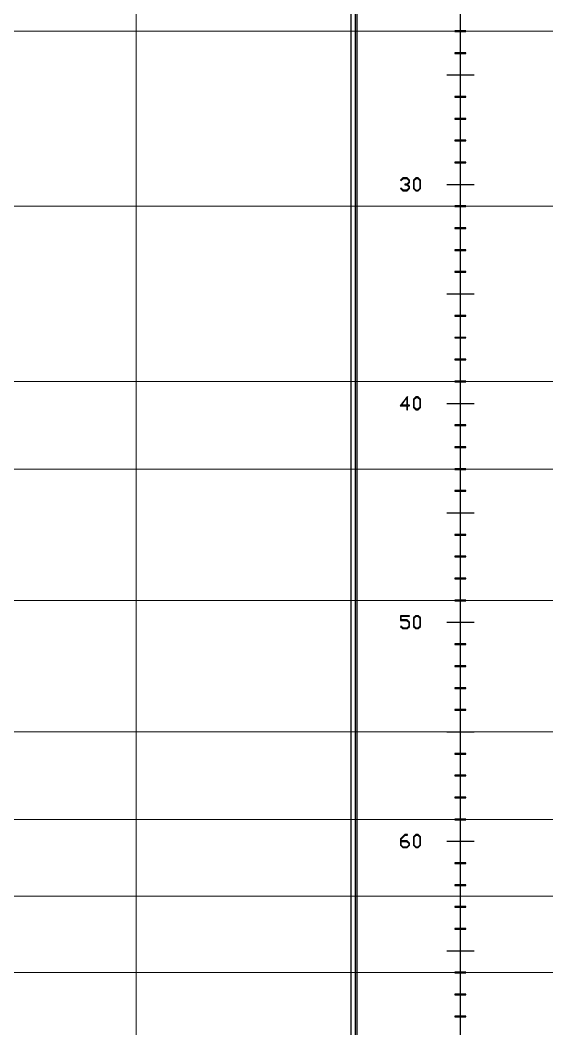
# Model space of a CAD drawing. Header units: millimetres. Extents: x 0 to 53000, y -591 to 24400.
# Drawn here: x 15697 to 15937.4, y 12197.7 to 12658.4 of the extents above; entities that cross this region are included whole.
import ezdxf

# ---------------------------------------------------------------- set-up
doc = ezdxf.new("R2010")
doc.units = ezdxf.units.MM
doc.layers.add('КК перф 40х60', color=6, linetype='Continuous', lineweight=30)
doc.layers.add('Основная', color=7, linetype='Continuous', lineweight=30)
doc.layers.add('Привязки', color=2, linetype='Continuous', lineweight=0, plot=False, transparency=0.8)

# ---------------------------------------------------------------- blocks, each defined once
blk = doc.blocks.new('*U434')
at = {"layer": 'Привязки'}
blk.add_line((350, -1300), (350, 1300), dxfattribs=at)
blk = doc.blocks.new('*U435')
at = {"layer": 'Привязки', "color": 0, "linetype": 'ByBlock', "lineweight": -2, "transparency": 16777216}
blk.add_blockref('*U434', (7050, 0), dxfattribs=at)

msp = doc.modelspace()

# ---------------------------------------------------------------- linework, layer by layer
at = {"layer": 'КК перф 40х60'}
msp.add_line((15897.98054, 12183.39713), (15897.98054, 12833.39713), dxfattribs=at)
at = {"layer": 'Основная', "linetype": 'Continuous'}
for p, q in [((15850.78055, 12139.07575), (15850.78055, 12877.71851)), ((15850.78055, 12139.07575), (15850.78055, 12877.71851)), ((15847.98053, 12871.61079), (15847.98053, 12145.18347)), ((15847.98053, 12871.61079), (15847.98053, 12145.18347)), ((15847.98053, 12871.29712), (15847.98053, 12145.49714)), ((15847.98053, 12871.29712), (15847.98053, 12145.49714)), ((15849.88055, 12873.5342), (15849.88055, 12143.26006)), ((15849.88055, 12873.5342), (15849.88055, 12143.26006)), ((15895.48053, 12653.54714), (15895.48053, 12653.24713)), ((15900.48054, 12653.54714), (15895.48053, 12653.54714)), ((15895.48053, 12653.24713), (15900.48054, 12653.24713)), ((15900.48054, 12653.24713), (15900.48054, 12653.54714)), ((15900.48054, 12643.54713), (15895.48053, 12643.54713)), ((15895.48053, 12643.54713), (15895.48053, 12643.24713)), ((15895.48053, 12643.24713), (15900.48054, 12643.24713)), ((15900.48054, 12643.24713), (15900.48054, 12643.54713)), ((15895.48053, 12623.54713), (15895.48053, 12623.24713)), ((15900.48054, 12623.54713), (15895.48053, 12623.54713)), ((15895.48053, 12623.24713), (15900.48054, 12623.24713)), ((15900.48054, 12623.24713), (15900.48054, 12623.54713)), ((15895.48053, 12613.54713), (15895.48053, 12613.24713)), ((15900.48054, 12613.54713), (15895.48053, 12613.54713)), ((15895.48053, 12613.24713), (15900.48054, 12613.24713)), ((15900.48054, 12613.24713), (15900.48054, 12613.54713)), ((15895.48053, 12603.54713), (15895.48053, 12603.24713)), ((15900.48054, 12603.54713), (15895.48053, 12603.54713)), ((15900.48054, 12603.24713), (15900.48054, 12603.54713)), ((15895.48053, 12603.24713), (15900.48054, 12603.24713)), ((15900.48054, 12593.54713), (15895.48053, 12593.54713)), ((15895.48053, 12593.54713), (15895.48053, 12593.24713)), ((15895.48053, 12593.24713), (15900.48054, 12593.24713)), ((15900.48054, 12593.24713), (15900.48054, 12593.54713)), ((15871.65854, 12586.36973), (15870.63721, 12585.33787)), ((15870.63721, 12585.33787), (15870.8314, 12585.17058)), ((15870.8314, 12585.17058), (15871.81998, 12586.09714)), ((15873.72223, 12586.36973), (15871.65854, 12586.36973)), ((15871.81998, 12586.09714), (15873.56077, 12586.09714)), ((15873.56077, 12586.09714), (15874.43118, 12585.23726)), ((15874.78332, 12585.32033), (15873.72223, 12586.36973)), ((15874.43118, 12585.23726), (15874.43118, 12584.4078)), ((15874.78332, 12584.3189), (15874.78332, 12585.32033)), ((15877.5747, 12586.36973), (15876.537, 12585.34489)), ((15876.537, 12585.34489), (15876.537, 12581.47371)), ((15876.88914, 12585.25949), (15877.73498, 12586.10884)), ((15876.88914, 12581.51465), (15876.88914, 12585.25949)), ((15878.68493, 12586.36973), (15877.5747, 12586.36973)), ((15877.73498, 12586.10884), (15878.52465, 12586.10884)), ((15878.52465, 12586.10884), (15879.39272, 12585.23609)), ((15879.74602, 12585.32033), (15878.68493, 12586.36973)), ((15879.39272, 12585.23609), (15879.39272, 12581.53805)), ((15879.74602, 12581.4971), (15879.74602, 12585.32033)), ((15870.83259, 12581.64919), (15870.63721, 12581.48189)), ((15870.63721, 12581.48189), (15871.65734, 12580.45473)), ((15871.81881, 12580.72731), (15870.83259, 12581.64919)), ((15871.65734, 12580.45473), (15873.72339, 12580.45473)), ((15873.56077, 12580.72731), (15871.81881, 12580.72731)), ((15872.59093, 12583.54793), (15872.59093, 12583.27184)), ((15873.56077, 12583.54793), (15872.59093, 12583.54793)), ((15872.59093, 12583.27184), (15873.56077, 12583.27184)), ((15874.43118, 12584.4078), (15873.56077, 12583.54793)), ((15873.56077, 12583.27184), (15874.43118, 12582.41547)), ((15874.43118, 12581.58251), (15873.56077, 12580.72731)), ((15873.72339, 12580.45473), (15874.78332, 12581.4971)), ((15873.85325, 12583.41106), (15874.78332, 12584.3189)), ((15874.78332, 12582.50087), (15873.85325, 12583.41106)), ((15874.43118, 12582.41547), (15874.43118, 12581.58251)), ((15874.78332, 12581.4971), (15874.78332, 12582.50087)), ((15876.537, 12581.47371), (15877.57236, 12580.45473)), ((15877.7338, 12580.66999), (15876.88914, 12581.51465)), ((15877.57236, 12580.45473), (15878.6861, 12580.45473)), ((15878.52583, 12580.66999), (15877.7338, 12580.66999)), ((15879.39272, 12581.53805), (15878.52583, 12580.66999)), ((15878.6861, 12580.45473), (15879.74602, 12581.4971)), ((15900.48054, 12573.54713), (15895.48053, 12573.54713)), ((15895.48053, 12573.54713), (15895.48053, 12573.24713)), ((15895.48053, 12573.24713), (15900.48054, 12573.24713)), ((15900.48054, 12573.24713), (15900.48054, 12573.54713)), ((15900.48054, 12563.54713), (15895.48053, 12563.54713)), ((15895.48053, 12563.54713), (15895.48053, 12563.24713)), ((15895.48053, 12563.24713), (15900.48054, 12563.24713)), ((15900.48054, 12563.24713), (15900.48054, 12563.54713)), ((15895.48053, 12553.54713), (15895.48053, 12553.24713)), ((15900.48054, 12553.54713), (15895.48053, 12553.54713)), ((15895.48053, 12553.24713), (15900.48054, 12553.24713)), ((15900.48054, 12553.24713), (15900.48054, 12553.54713)), ((15900.48054, 12543.54713), (15895.48053, 12543.54713)), ((15895.48053, 12543.54713), (15895.48053, 12543.24713)), ((15900.48054, 12543.24713), (15900.48054, 12543.54713)), ((15895.48053, 12543.24713), (15900.48054, 12543.24713)), ((15900.48054, 12523.54713), (15895.48053, 12523.54713)), ((15895.48053, 12523.54713), (15895.48053, 12523.24713)), ((15895.48053, 12523.24713), (15900.48054, 12523.24713)), ((15900.48054, 12523.24713), (15900.48054, 12523.54713)), ((15900.48054, 12513.54713), (15895.48053, 12513.54713)), ((15895.48053, 12513.54713), (15895.48053, 12513.24713)), ((15895.48053, 12513.24713), (15900.48054, 12513.24713)), ((15900.48054, 12513.24713), (15900.48054, 12513.54713)), ((15900.48054, 12503.54713), (15895.48053, 12503.54713)), ((15895.48053, 12503.54713), (15895.48053, 12503.24713)), ((15895.48053, 12503.24713), (15900.48054, 12503.24713)), ((15900.48054, 12503.24713), (15900.48054, 12503.54713)), ((15900.48054, 12493.54713), (15895.48053, 12493.54713)), ((15895.48053, 12493.54713), (15895.48053, 12493.24713)), ((15895.48053, 12493.24713), (15900.48054, 12493.24713)), ((15900.48054, 12493.24713), (15900.48054, 12493.54713)), ((15873.83102, 12486.54827), (15870.55648, 12482.33079)), ((15871.03614, 12482.60221), (15873.47771, 12486.01012)), ((15873.47771, 12486.01012), (15873.47771, 12482.60221)), ((15873.83102, 12482.60455), (15873.83102, 12486.54827)), ((15877.5747, 12486.39852), (15876.537, 12485.37369)), ((15876.537, 12485.37369), (15876.537, 12481.5025)), ((15876.88914, 12485.28829), (15877.73498, 12486.13764)), ((15876.88914, 12481.54345), (15876.88914, 12485.28829)), ((15878.68493, 12486.39852), (15877.5747, 12486.39852)), ((15877.73498, 12486.13764), (15878.52465, 12486.13764)), ((15878.52465, 12486.13764), (15879.39272, 12485.26489)), ((15879.74602, 12485.34912), (15878.68493, 12486.39852)), ((15879.39272, 12485.26489), (15879.39272, 12481.56685)), ((15879.74602, 12481.5259), (15879.74602, 12485.34912)), ((15870.55648, 12482.33079), (15873.47771, 12482.33079)), ((15873.47771, 12482.60221), (15871.03614, 12482.60221)), ((15873.47771, 12482.33079), (15873.47771, 12480.48352)), ((15873.47771, 12480.48352), (15873.83102, 12480.48352)), ((15874.7178, 12482.60455), (15873.83102, 12482.60455)), ((15873.83102, 12482.33079), (15874.7178, 12482.33079)), ((15873.83102, 12480.48352), (15873.83102, 12482.33079)), ((15874.7178, 12482.33079), (15874.7178, 12482.60455)), ((15876.537, 12481.5025), (15877.57236, 12480.48352)), ((15877.7338, 12480.69878), (15876.88914, 12481.54345)), ((15877.57236, 12480.48352), (15878.6861, 12480.48352)), ((15878.52583, 12480.69878), (15877.7338, 12480.69878)), ((15879.39272, 12481.56685), (15878.52583, 12480.69878)), ((15878.6861, 12480.48352), (15879.74602, 12481.5259)), ((15895.48053, 12473.54713), (15895.48053, 12473.24713)), ((15900.48054, 12473.54713), (15895.48053, 12473.54713)), ((15895.48053, 12473.24713), (15900.48054, 12473.24713)), ((15900.48054, 12473.24713), (15900.48054, 12473.54713)), ((15895.48053, 12463.54713), (15895.48053, 12463.24713)), ((15900.48054, 12463.54713), (15895.48053, 12463.54713)), ((15895.48053, 12463.24713), (15900.48054, 12463.24713)), ((15900.48054, 12463.24713), (15900.48054, 12463.54713)), ((15900.48054, 12453.54713), (15895.48053, 12453.54713)), ((15895.48053, 12453.54713), (15895.48053, 12453.24713)), ((15895.48053, 12453.24713), (15900.48054, 12453.24713)), ((15900.48054, 12453.24713), (15900.48054, 12453.54713)), ((15900.48054, 12443.54713), (15895.48053, 12443.54713)), ((15895.48053, 12443.54713), (15895.48053, 12443.24713)), ((15895.48053, 12443.24713), (15900.48054, 12443.24713)), ((15900.48054, 12443.24713), (15900.48054, 12443.54713)), ((15900.48054, 12423.54713), (15895.48053, 12423.54713)), ((15895.48053, 12423.54713), (15895.48053, 12423.24713)), ((15895.48053, 12423.24713), (15900.48054, 12423.24713)), ((15900.48054, 12423.24713), (15900.48054, 12423.54713)), ((15895.48053, 12413.54713), (15895.48053, 12413.24713)), ((15900.48054, 12413.54713), (15895.48053, 12413.54713)), ((15895.48053, 12413.24713), (15900.48054, 12413.24713)), ((15900.48054, 12413.24713), (15900.48054, 12413.54713)), ((15895.48053, 12403.54713), (15895.48053, 12403.24713)), ((15900.48054, 12403.54713), (15895.48053, 12403.54713)), ((15895.48053, 12403.24713), (15900.48054, 12403.24713)), ((15900.48054, 12403.24713), (15900.48054, 12403.54713)), ((15900.48054, 12393.54713), (15895.48053, 12393.54713)), ((15895.48053, 12393.54713), (15895.48053, 12393.24713)), ((15895.48053, 12393.24713), (15900.48054, 12393.24713)), ((15900.48054, 12393.24713), (15900.48054, 12393.54713)), ((15870.62201, 12386.42732), (15870.62201, 12384.2712)), ((15874.7178, 12386.42732), (15870.62201, 12386.42732)), ((15870.62201, 12384.2712), (15873.56077, 12384.2712)), ((15870.97413, 12384.55549), (15870.97413, 12386.1559)), ((15870.97413, 12386.1559), (15874.7178, 12386.1559)), ((15873.72457, 12384.55549), (15870.97413, 12384.55549)), ((15873.56077, 12384.2712), (15874.43118, 12383.41483)), ((15874.78332, 12383.50726), (15873.72457, 12384.55549)), ((15874.43118, 12383.41483), (15874.43118, 12381.6401)), ((15874.7178, 12386.1559), (15874.7178, 12386.42732)), ((15874.78332, 12381.55704), (15874.78332, 12383.50726)), ((15877.5747, 12386.42732), (15876.537, 12385.40249)), ((15876.537, 12385.40249), (15876.537, 12381.5313)), ((15876.88914, 12385.31708), (15877.73498, 12386.16644)), ((15876.88914, 12381.57224), (15876.88914, 12385.31708)), ((15878.68493, 12386.42732), (15877.5747, 12386.42732)), ((15877.73498, 12386.16644), (15878.52465, 12386.16644)), ((15878.52465, 12386.16644), (15879.39272, 12385.29369)), ((15879.74602, 12385.37792), (15878.68493, 12386.42732)), ((15879.39272, 12385.29369), (15879.39272, 12381.59564)), ((15879.74602, 12381.55469), (15879.74602, 12385.37792)), ((15870.83259, 12381.70679), (15870.63721, 12381.53949)), ((15870.63721, 12381.53949), (15871.65734, 12380.51232)), ((15871.81881, 12380.78491), (15870.83259, 12381.70679)), ((15871.65734, 12380.51232), (15873.72339, 12380.51232)), ((15873.56077, 12380.78491), (15871.81881, 12380.78491)), ((15874.43118, 12381.6401), (15873.56077, 12380.78491)), ((15873.72339, 12380.51232), (15874.78332, 12381.55704)), ((15876.537, 12381.5313), (15877.57236, 12380.51232)), ((15877.7338, 12380.72759), (15876.88914, 12381.57224)), ((15877.57236, 12380.51232), (15878.6861, 12380.51232)), ((15878.52583, 12380.72759), (15877.7338, 12380.72759)), ((15879.39272, 12381.59564), (15878.52583, 12380.72759)), ((15878.6861, 12380.51232), (15879.74602, 12381.55469)), ((15895.48053, 12373.54713), (15895.48053, 12373.24713)), ((15900.48054, 12373.54713), (15895.48053, 12373.54713)), ((15895.48053, 12373.24713), (15900.48054, 12373.24713)), ((15900.48054, 12373.24713), (15900.48054, 12373.54713)), ((15900.48054, 12363.54713), (15895.48053, 12363.54713)), ((15895.48053, 12363.54713), (15895.48053, 12363.24712)), ((15895.48053, 12363.24712), (15900.48054, 12363.24712)), ((15900.48054, 12363.24712), (15900.48054, 12363.54713)), ((15895.48053, 12353.54712), (15895.48053, 12353.24713)), ((15900.48054, 12353.54712), (15895.48053, 12353.54712)), ((15895.48053, 12353.24713), (15900.48054, 12353.24713)), ((15900.48054, 12353.24713), (15900.48054, 12353.54712)), ((15900.48054, 12343.54713), (15895.48053, 12343.54713)), ((15895.48053, 12343.54713), (15895.48053, 12343.24713)), ((15895.48053, 12343.24713), (15900.48054, 12343.24713)), ((15900.48054, 12343.24713), (15900.48054, 12343.54713)), ((15895.48053, 12323.54712), (15895.48053, 12323.24713)), ((15900.48054, 12323.54712), (15895.48053, 12323.54712)), ((15895.48053, 12323.24713), (15900.48054, 12323.24713)), ((15900.48054, 12323.24713), (15900.48054, 12323.54712)), ((15900.48054, 12313.54713), (15895.48053, 12313.54713)), ((15895.48053, 12313.54713), (15895.48053, 12313.24713)), ((15895.48053, 12313.24713), (15900.48054, 12313.24713)), ((15900.48054, 12313.24713), (15900.48054, 12313.54713)), ((15895.48053, 12303.54713), (15895.48053, 12303.24714)), ((15900.48054, 12303.54713), (15895.48053, 12303.54713)), ((15895.48053, 12303.24714), (15900.48054, 12303.24714)), ((15900.48054, 12303.24714), (15900.48054, 12303.54713)), ((15895.48053, 12293.54714), (15895.48053, 12293.24713)), ((15900.48054, 12293.54714), (15895.48053, 12293.54714)), ((15895.48053, 12293.24713), (15900.48054, 12293.24713)), ((15900.48054, 12293.24713), (15900.48054, 12293.54714)), ((15872.61316, 12286.45612), (15870.62201, 12284.4942)), ((15870.97413, 12284.40411), (15872.77344, 12286.18353)), ((15873.76434, 12286.45612), (15872.61316, 12286.45612)), ((15872.77344, 12286.18353), (15873.76434, 12286.18353)), ((15873.76434, 12286.18353), (15873.76434, 12286.45612)), ((15877.5747, 12286.45612), (15876.537, 12285.43129)), ((15876.88914, 12285.34588), (15877.73498, 12286.19523)), ((15878.68493, 12286.45612), (15877.5747, 12286.45612)), ((15877.73498, 12286.19523), (15878.52465, 12286.19523)), ((15878.52465, 12286.19523), (15879.39272, 12285.32248)), ((15879.74602, 12285.40672), (15878.68493, 12286.45612)), ((15870.62201, 12284.4942), (15870.62201, 12281.56009)), ((15870.62201, 12281.56009), (15871.65734, 12280.54112)), ((15870.97413, 12283.63433), (15870.97413, 12284.40411)), ((15873.72223, 12283.63433), (15870.97413, 12283.63433)), ((15870.97413, 12281.60104), (15870.97413, 12283.33483)), ((15870.97413, 12283.33483), (15873.55843, 12283.33483)), ((15871.81881, 12280.75638), (15870.97413, 12281.60104)), ((15873.55843, 12283.33483), (15874.43118, 12282.46677)), ((15874.43118, 12281.62445), (15873.55961, 12280.75638)), ((15874.78332, 12282.58727), (15873.72223, 12283.63433)), ((15873.72339, 12280.54112), (15874.78332, 12281.5835)), ((15874.43118, 12282.46677), (15874.43118, 12281.62445)), ((15874.78332, 12281.5835), (15874.78332, 12282.58727)), ((15876.537, 12285.43129), (15876.537, 12281.56009)), ((15876.537, 12281.56009), (15877.57236, 12280.54112)), ((15876.88914, 12281.60104), (15876.88914, 12285.34588)), ((15877.7338, 12280.75638), (15876.88914, 12281.60104)), ((15879.39272, 12281.62445), (15878.52583, 12280.75638)), ((15878.6861, 12280.54112), (15879.74602, 12281.5835)), ((15879.39272, 12285.32248), (15879.39272, 12281.62445)), ((15879.74602, 12281.5835), (15879.74602, 12285.40672)), ((15871.65734, 12280.54112), (15873.72339, 12280.54112)), ((15873.55961, 12280.75638), (15871.81881, 12280.75638)), ((15877.57236, 12280.54112), (15878.6861, 12280.54112)), ((15878.52583, 12280.75638), (15877.7338, 12280.75638)), ((15895.48053, 12273.54713), (15895.48053, 12273.24714)), ((15900.48054, 12273.54713), (15895.48053, 12273.54713)), ((15895.48053, 12273.24714), (15900.48054, 12273.24714)), ((15900.48054, 12273.24714), (15900.48054, 12273.54713)), ((15895.48053, 12263.54713), (15895.48053, 12263.24713)), ((15900.48054, 12263.54713), (15895.48053, 12263.54713)), ((15895.48053, 12263.24713), (15900.48054, 12263.24713)), ((15900.48054, 12263.24713), (15900.48054, 12263.54713)), ((15895.48053, 12253.54713), (15895.48053, 12253.24714)), ((15900.48054, 12253.54713), (15895.48053, 12253.54713)), ((15900.48054, 12253.24714), (15900.48054, 12253.54713)), ((15895.48053, 12253.24714), (15900.48054, 12253.24714)), ((15900.48054, 12243.54714), (15895.48053, 12243.54714)), ((15895.48053, 12243.54714), (15895.48053, 12243.24712)), ((15895.48053, 12243.24712), (15900.48054, 12243.24712)), ((15900.48054, 12243.24712), (15900.48054, 12243.54714)), ((15895.48053, 12223.54713), (15895.48053, 12223.24714)), ((15900.48054, 12223.54713), (15895.48053, 12223.54713)), ((15895.48053, 12223.24714), (15900.48054, 12223.24714)), ((15900.48054, 12223.24714), (15900.48054, 12223.54713)), ((15895.48053, 12213.54714), (15895.48053, 12213.24712)), ((15900.48054, 12213.54714), (15895.48053, 12213.54714)), ((15895.48053, 12213.24712), (15900.48054, 12213.24712)), ((15900.48054, 12213.24712), (15900.48054, 12213.54714)), ((15895.48053, 12203.54712), (15895.48053, 12203.24713)), ((15900.48054, 12203.54712), (15895.48053, 12203.54712)), ((15895.48053, 12203.24713), (15900.48054, 12203.24713)), ((15900.48054, 12203.24713), (15900.48054, 12203.54712))]:
    msp.add_line(p, q, dxfattribs=at)
at = {"layer": 'Основная'}
for p, q in [((15897.98053, 12508.39713), (15897.98053, 12833.39713)), ((15891.73053, 12633.39713), (15904.23054, 12633.39713)), ((15891.73053, 12583.39713), (15904.23054, 12583.39713)), ((15891.73053, 12533.39713), (15904.23054, 12533.39713)), ((15891.73054, 12483.39712), (15904.23054, 12483.39712)), ((15891.73054, 12433.39713), (15904.23054, 12433.39713)), ((15891.73053, 12383.39714), (15904.23054, 12383.39714)), ((15891.73053, 12333.39713), (15904.23054, 12333.39713)), ((15891.73053, 12283.39714), (15904.23054, 12283.39714)), ((15891.73053, 12233.39713), (15904.23054, 12233.39713))]:
    msp.add_line(p, q, dxfattribs=at)
at = {"layer": 'Привязки'}
for p, q in [((17145.48807, 12653.39711), (14570.61223, 12653.39711)), ((15904.25253, 12653.39711), (16341.75253, 12653.39711)), ((17145.48807, 12573.39712), (14570.59028, 12573.39712)), ((17145.48807, 12493.39713), (14570.61223, 12493.39713)), ((17145.48807, 12453.39713), (14570.61223, 12453.39713)), ((17145.48807, 12393.39713), (14570.59028, 12393.39713)), ((17145.48807, 12333.39713), (14570.59028, 12333.39713)), ((17145.48807, 12293.39713), (14570.61223, 12293.39713)), ((17145.48807, 12258.39713), (14570.59578, 12258.39713)), ((17145.48807, 12223.39713), (14570.59023, 12223.39713))]:
    msp.add_line(p, q, dxfattribs=at)

# ---------------------------------------------------------------- block references
msp.add_blockref('*U435', (8350, 11800), dxfattribs=at)

doc.saveas('drawing.dxf')
